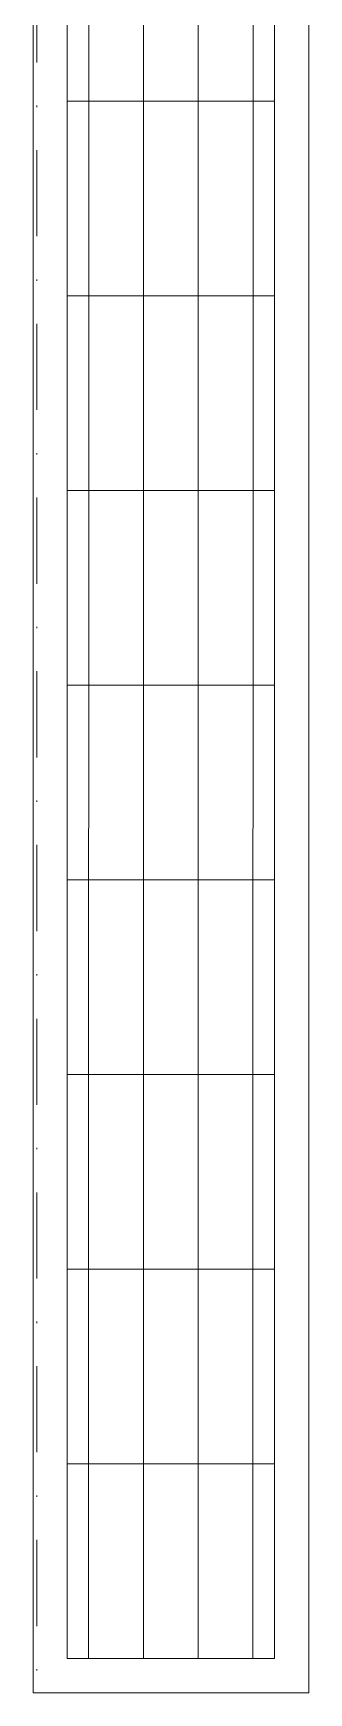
# Model space of a CAD drawing. Extents: x -1701 to 23780, y -363 to 7742.
# Drawn here: x 4722.2 to 4742.2, y 795 to 915.3 of the extents above; entities that cross this region are included whole.
import ezdxf

# ---------------------------------------------------------------- set-up
doc = ezdxf.new("R2010")
doc.units = 0
doc.header["$LTSCALE"] = 25
doc.header["$MEASUREMENT"] = 0
doc.linetypes.add('Audi$0$DASHDOT2', pattern=[0.5, 0.25, -0.125, 0, -0.125])
doc.layers.get('0').update_dxf_attribs({"color": 9, "lineweight": 9})
for name, color, linetype, lineweight in [('Audi$0$10', 8, 'Continuous', 9), ('Audi$0$24', 8, 'Audi$0$DASHDOT2', 9), ('Audi$0$32', 8, 'Continuous', 9)]:
    doc.layers.add(name, color=color, linetype=linetype, lineweight=lineweight)

# ---------------------------------------------------------------- blocks, each defined once
blk = doc.blocks.new('Audi$0$p-konvektor_audi')
for p, q in [((250, 89.48), (0, 89.47)), ((250, 89.47), (0, 89.48)), ((0, 89.48), (0, 69.47)), ((16.61, 71.95), (16.6, 86.99)), ((30.73, 71.95), (30.72, 86.99)), ((44.85, 71.95), (44.84, 86.99)), ((58.96, 71.95), (58.96, 86.99)), ((73.08, 71.95), (73.08, 86.99)), ((87.2, 71.95), (87.2, 86.99)), ((101.32, 71.95), (101.32, 86.99)), ((115.44, 71.95), (115.44, 86.99)), ((199.29, 85.44), (2.49, 85.42)), ((196.99, 81.46), (2.49, 81.45)), ((194.68, 77.48), (2.49, 77.47)), ((192.38, 73.51), (2.49, 73.49)), ((0, 69.47), (250, 69.47))]:
    blk.add_line(p, q)
for points in [[(250, 89.47), (0, 89.47), (0, 69.47), (250, 69.47)], [(247.51, 86.99), (247.51, 71.95), (2.49, 71.95), (2.49, 86.99)]]:
    blk.add_lwpolyline(points, close=True)
blk = doc.blocks.new('Audi$0$P-AKS_AUDI')
at = {"layer": 'Audi$0$24'}
blk.add_lwpolyline([(0, -2590), (0, 1250)], dxfattribs=at)
blk = doc.blocks.new('Audi$0$p-zemin kat')
at = {"layer": 'Audi$0$24'}
blk.add_blockref('Audi$0$P-AKS_AUDI', (4722.5, 2785), dxfattribs=at)
blk = doc.blocks.new('Audi')
at = {"layer": 'Audi$0$10'}
blk.add_blockref('Audi$0$p-zemin kat', (0, 0), dxfattribs=at)
at = {"layer": 'Audi$0$32', "xscale": -1, "rotation": 270}
blk.add_blockref('Audi$0$p-konvektor_audi', (4652.77, 794.96), dxfattribs=at)

msp = doc.modelspace()

# ---------------------------------------------------------------- block references
at = {"color": 6}
msp.add_blockref('Audi', (0, 0), dxfattribs=at)

doc.saveas('drawing.dxf')
